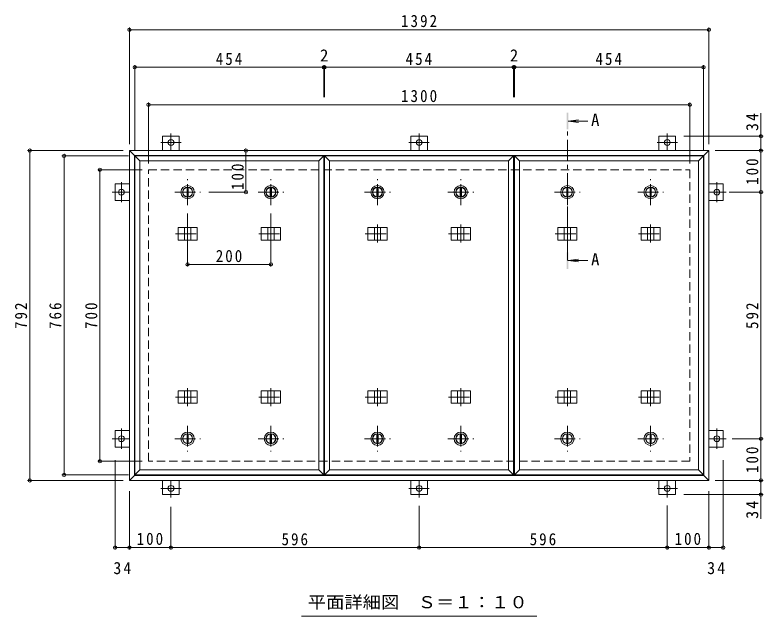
# Model space of a CAD drawing. Units: millimetres at full size, sheet at 1:10. Extents: x -2570 to 2311, y -1962 to 1160.
# Drawn here: x -2058 to -261, y -297 to 1146 of the extents above; entities that cross this region are included whole.
import ezdxf
from ezdxf.enums import TextEntityAlignment as Align

# ---------------------------------------------------------------- set-up
doc = ezdxf.new("R2010")
doc.units = ezdxf.units.MM
doc.header["$LTSCALE"] = 10
doc.header["$PDMODE"] = 32
doc.header["$PDSIZE"] = 8
doc.linetypes.add('CHAIN1', pattern=[8, 5, -1, 1, -1])
doc.linetypes.add('DASHED2', pattern=[3, 2, -1])
for name, color, linetype, lineweight in [('0-1_躯体', 2, 'DASHED2', 9), ('0-2_仕上', 3, 'Continuous', 9), ('0-3_建具', 4, 'Continuous', 9), ('0-5_寸法', 4, 'Continuous', 9), ('0-C', 2, 'Continuous', 9), ('0-E', 3, 'Continuous', 9), ('0-F', 7, 'Continuous', 9)]:
    doc.layers.add(name, color=color, linetype=linetype, lineweight=lineweight)
doc.styles.add('ＭＳ ゴシック', font='')
doc.styles.get('ＭＳ ゴシック').set_extended_font_data('MS Gothic')

msp = doc.modelspace()

# ---------------------------------------------------------------- linework, layer by layer
at = {"layer": '0-1_躯体'}
for p, q in [((-1736.8, 774.52), (-436.8, 774.52)), ((-1736.8, 74.52), (-1736.8, 774.52)), ((-436.8, 774.52), (-436.8, 74.52)), ((-436.8, 74.52), (-1736.8, 74.52))]:
    msp.add_line(p, q, dxfattribs=at)
at = {"layer": '0-2_仕上'}
for p, q in [((-1769.8, 807.52), (-1757.8, 795.52)), ((-1769.8, 807.52), (-1315.8, 807.52)), ((-1769.8, 41.52), (-1769.8, 807.52)), ((-1757.8, 795.52), (-1327.8, 795.52)), ((-1757.8, 53.52), (-1757.8, 795.52)), ((-1327.8, 795.52), (-1315.8, 807.52)), ((-1327.8, 53.52), (-1327.8, 795.52)), ((-1315.8, 41.52), (-1315.8, 807.52)), ((-1313.8, 807.52), (-1301.8, 795.52)), ((-1313.8, 807.52), (-859.8, 807.52)), ((-1313.8, 41.52), (-1313.8, 807.52)), ((-1301.8, 795.52), (-871.8, 795.52)), ((-1301.8, 53.52), (-1301.8, 795.52)), ((-871.8, 795.52), (-859.8, 807.52)), ((-871.8, 53.52), (-871.8, 795.52)), ((-859.8, 41.52), (-859.8, 807.52)), ((-857.8, 807.52), (-845.8, 795.52)), ((-857.8, 807.52), (-403.8, 807.52)), ((-857.8, 41.52), (-857.8, 807.52)), ((-845.8, 795.52), (-415.8, 795.52)), ((-845.8, 53.52), (-845.8, 795.52)), ((-415.8, 795.52), (-403.8, 807.52)), ((-415.8, 53.52), (-415.8, 795.52)), ((-403.8, 41.52), (-403.8, 807.52)), ((-1769.8, 41.52), (-1757.8, 53.52)), ((-1315.8, 41.52), (-1769.8, 41.52)), ((-1313.8, 41.52), (-1301.8, 53.52)), ((-859.8, 41.52), (-1313.8, 41.52)), ((-857.8, 41.52), (-845.8, 53.52)), ((-403.8, 41.52), (-857.8, 41.52))]:
    msp.add_line(p, q, dxfattribs=at)
for points in [[(-1315.8, 41.52), (-1327.8, 53.52), (-1757.8, 53.52)], [(-859.8, 41.52), (-871.8, 53.52), (-1301.8, 53.52)], [(-403.8, 41.52), (-415.8, 53.52), (-845.8, 53.52)]]:
    msp.add_lwpolyline(points, dxfattribs=at)
at = {"layer": '0-3_建具', "color": 2}
for p, q in [((-1782.8, 820.52), (-1770.8, 808.52)), ((-1782.8, 820.52), (-390.8, 820.52)), ((-1782.8, 28.52), (-1782.8, 820.52)), ((-402.8, 808.52), (-390.8, 820.52)), ((-390.8, 820.52), (-390.8, 28.52)), ((-1770.8, 808.52), (-402.8, 808.52)), ((-1770.8, 40.52), (-1770.8, 808.52)), ((-402.8, 40.52), (-402.8, 808.52)), ((-1770.8, 40.52), (-1782.8, 28.52)), ((-402.8, 40.52), (-1770.8, 40.52)), ((-402.8, 40.52), (-390.8, 28.52)), ((-390.8, 28.52), (-1782.8, 28.52))]:
    msp.add_line(p, q, dxfattribs=at)
at = {"layer": '0-3_建具'}
for p, q in [((-1665.89, 635.52), (-1665.89, 605.52)), ((-1665.89, 635.52), (-1619.71, 635.52)), ((-1650.3, 635.52), (-1650.3, 605.52)), ((-1635.3, 635.52), (-1635.3, 605.52)), ((-1619.71, 635.52), (-1619.71, 605.52)), ((-1465.89, 635.52), (-1465.89, 605.52)), ((-1465.89, 635.52), (-1419.71, 635.52)), ((-1450.3, 635.52), (-1450.3, 605.52)), ((-1435.3, 635.52), (-1435.3, 605.52)), ((-1419.71, 635.52), (-1419.71, 605.52)), ((-1209.89, 635.52), (-1209.89, 605.52)), ((-1209.89, 635.52), (-1163.71, 635.52)), ((-1194.3, 635.52), (-1194.3, 605.52)), ((-1179.3, 635.52), (-1179.3, 605.52)), ((-1163.71, 635.52), (-1163.71, 605.52)), ((-1009.89, 635.52), (-1009.89, 605.52)), ((-1009.89, 635.52), (-963.71, 635.52)), ((-994.3, 635.52), (-994.3, 605.52)), ((-979.3, 635.52), (-979.3, 605.52)), ((-963.71, 635.52), (-963.71, 605.52)), ((-753.89, 635.52), (-753.89, 605.52)), ((-753.89, 635.52), (-707.71, 635.52)), ((-738.3, 635.52), (-738.3, 605.52)), ((-723.3, 635.52), (-723.3, 605.52)), ((-707.71, 635.52), (-707.71, 605.52)), ((-553.89, 635.52), (-553.89, 605.52)), ((-553.89, 635.52), (-507.71, 635.52)), ((-538.3, 635.52), (-538.3, 605.52)), ((-523.3, 635.52), (-523.3, 605.52)), ((-507.71, 635.52), (-507.71, 605.52)), ((-1665.89, 605.52), (-1619.71, 605.52)), ((-1465.89, 605.52), (-1419.71, 605.52)), ((-1209.89, 605.52), (-1163.71, 605.52)), ((-1009.89, 605.52), (-963.71, 605.52)), ((-753.89, 605.52), (-707.71, 605.52)), ((-553.89, 605.52), (-507.71, 605.52)), ((-1665.89, 213.52), (-1665.89, 243.52)), ((-1665.89, 243.52), (-1619.71, 243.52)), ((-1650.3, 213.52), (-1650.3, 243.52)), ((-1635.3, 213.52), (-1635.3, 243.52)), ((-1619.71, 213.52), (-1619.71, 243.52)), ((-1465.89, 213.52), (-1465.89, 243.52)), ((-1465.89, 243.52), (-1419.71, 243.52)), ((-1450.3, 213.52), (-1450.3, 243.52)), ((-1435.3, 213.52), (-1435.3, 243.52)), ((-1419.71, 213.52), (-1419.71, 243.52)), ((-1209.89, 213.52), (-1209.89, 243.52)), ((-1209.89, 243.52), (-1163.71, 243.52)), ((-1194.3, 213.52), (-1194.3, 243.52)), ((-1179.3, 213.52), (-1179.3, 243.52)), ((-1163.71, 213.52), (-1163.71, 243.52)), ((-1009.89, 213.52), (-1009.89, 243.52)), ((-1009.89, 243.52), (-963.71, 243.52)), ((-994.3, 213.52), (-994.3, 243.52)), ((-979.3, 213.52), (-979.3, 243.52)), ((-963.71, 213.52), (-963.71, 243.52)), ((-753.89, 213.52), (-753.89, 243.52)), ((-753.89, 243.52), (-707.71, 243.52)), ((-738.3, 213.52), (-738.3, 243.52)), ((-723.3, 213.52), (-723.3, 243.52)), ((-707.71, 213.52), (-707.71, 243.52)), ((-553.89, 213.52), (-553.89, 243.52)), ((-553.89, 243.52), (-507.71, 243.52)), ((-538.3, 213.52), (-538.3, 243.52)), ((-523.3, 213.52), (-523.3, 243.52)), ((-507.71, 213.52), (-507.71, 243.52)), ((-1665.89, 213.52), (-1619.71, 213.52)), ((-1465.89, 213.52), (-1419.71, 213.52)), ((-1209.89, 213.52), (-1163.71, 213.52)), ((-1009.89, 213.52), (-963.71, 213.52)), ((-753.89, 213.52), (-707.71, 213.52)), ((-553.89, 213.52), (-507.71, 213.52))]:
    msp.add_line(p, q, dxfattribs=at)
at = {"layer": '0-3_建具', "linetype": 'CHAIN1'}
for p, q in [((-1642.8, 642.63), (-1642.8, 599.4)), ((-1442.8, 642.63), (-1442.8, 599.4)), ((-1186.8, 642.63), (-1186.8, 599.4)), ((-986.8, 642.63), (-986.8, 599.4)), ((-730.8, 642.63), (-730.8, 599.4)), ((-530.8, 642.63), (-530.8, 599.4)), ((-1672.21, 620.52), (-1613.39, 620.52)), ((-1472.21, 620.52), (-1413.39, 620.52)), ((-1216.21, 620.52), (-1157.39, 620.52)), ((-1016.21, 620.52), (-957.39, 620.52)), ((-760.21, 620.52), (-701.39, 620.52)), ((-560.21, 620.52), (-501.39, 620.52)), ((-1642.8, 206.4), (-1642.8, 249.64)), ((-1442.8, 206.4), (-1442.8, 249.64)), ((-1186.8, 206.4), (-1186.8, 249.64)), ((-986.8, 206.4), (-986.8, 249.64)), ((-730.8, 206.4), (-730.8, 249.64)), ((-530.8, 206.4), (-530.8, 249.64)), ((-1672.21, 228.52), (-1613.39, 228.52)), ((-1472.21, 228.52), (-1413.39, 228.52)), ((-1216.21, 228.52), (-1157.39, 228.52)), ((-1016.21, 228.52), (-957.39, 228.52)), ((-760.21, 228.52), (-701.39, 228.52)), ((-560.21, 228.52), (-501.39, 228.52))]:
    msp.add_line(p, q, dxfattribs=at)
at = {"layer": '0-5_寸法'}
for p, q in [((-728.8, 891.33), (-704.01, 894.6)), ((-728.8, 891.33), (-704.01, 888.07)), ((-728.8, 891.33), (-681.34, 891.33)), ((-728.8, 556.21), (-704.01, 559.47)), ((-728.8, 556.21), (-704.01, 552.95)), ((-728.8, 556.21), (-681.34, 556.21))]:
    msp.add_line(p, q, dxfattribs=at)
at = {"layer": '0-5_寸法', "linetype": 'CHAIN1'}
msp.add_line((-730.8, 556.21), (-730.8, 871.33), dxfattribs=at)
at = {"layer": '0-5_寸法', "color": 7}
msp.add_line((-1369.33, -297.26), (-804.27, -297.26), dxfattribs=at)
at = {"layer": '0-5_寸法'}
for points in [[(-728.8, 911.33), (-732.8, 911.33), (-728.8, 871.33), (-732.8, 871.33)], [(-728.8, 536.21), (-732.8, 536.21), (-728.8, 576.21), (-732.8, 576.21)]]:
    msp.add_solid(points, dxfattribs=at)
at = {"layer": '0-C', "linetype": 'CHAIN1'}
for p, q in [((-1642.8, 689.52), (-1642.8, 751.52)), ((-1442.8, 689.52), (-1442.8, 751.52)), ((-1186.8, 689.52), (-1186.8, 751.52)), ((-986.8, 689.52), (-986.8, 751.52)), ((-730.8, 689.52), (-730.8, 751.52)), ((-530.8, 689.52), (-530.8, 751.52)), ((-1673.8, 720.52), (-1611.8, 720.52)), ((-1473.8, 720.52), (-1411.8, 720.52)), ((-1217.8, 720.52), (-1155.8, 720.52)), ((-1017.8, 720.52), (-955.8, 720.52)), ((-761.8, 720.52), (-699.8, 720.52)), ((-561.8, 720.52), (-499.8, 720.52)), ((-1642.8, 159.52), (-1642.8, 97.52)), ((-1442.8, 159.52), (-1442.8, 97.52)), ((-1186.8, 159.52), (-1186.8, 97.52)), ((-986.8, 159.52), (-986.8, 97.52)), ((-730.8, 159.52), (-730.8, 97.52)), ((-530.8, 159.52), (-530.8, 97.52)), ((-1673.8, 128.52), (-1611.8, 128.52)), ((-1473.8, 128.52), (-1411.8, 128.52)), ((-1217.8, 128.52), (-1155.8, 128.52)), ((-1017.8, 128.52), (-955.8, 128.52)), ((-761.8, 128.52), (-699.8, 128.52)), ((-561.8, 128.52), (-499.8, 128.52))]:
    msp.add_line(p, q, dxfattribs=at)
at = {"layer": '0-C'}
for p, q in [((-1644.3, 731.92), (-1644.3, 709.12)), ((-1641.3, 731.92), (-1641.3, 709.12)), ((-1444.3, 731.92), (-1444.3, 709.12)), ((-1441.3, 731.92), (-1441.3, 709.12)), ((-1188.3, 731.92), (-1188.3, 709.12)), ((-1185.3, 731.92), (-1185.3, 709.12)), ((-988.3, 731.92), (-988.3, 709.12)), ((-985.3, 731.92), (-985.3, 709.12)), ((-732.3, 731.92), (-732.3, 709.12)), ((-729.3, 731.92), (-729.3, 709.12)), ((-532.3, 731.92), (-532.3, 709.12)), ((-529.3, 731.92), (-529.3, 709.12)), ((-1644.3, 117.11), (-1644.3, 139.92)), ((-1641.3, 117.11), (-1641.3, 139.92)), ((-1444.3, 117.11), (-1444.3, 139.92)), ((-1441.3, 117.11), (-1441.3, 139.92)), ((-1188.3, 117.11), (-1188.3, 139.92)), ((-1185.3, 117.11), (-1185.3, 139.92)), ((-988.3, 117.11), (-988.3, 139.92)), ((-985.3, 117.11), (-985.3, 139.92)), ((-732.3, 117.11), (-732.3, 139.92)), ((-729.3, 117.11), (-729.3, 139.92)), ((-532.3, 117.11), (-532.3, 139.92)), ((-529.3, 117.11), (-529.3, 139.92))]:
    msp.add_line(p, q, dxfattribs=at)
for centre, radius in [((-1642.8, 720.52), 16), ((-1642.8, 720.52), 12), ((-1642.8, 720.52), 11.5), ((-1442.8, 720.52), 16), ((-1442.8, 720.52), 12), ((-1442.8, 720.52), 11.5), ((-1186.8, 720.52), 16), ((-1186.8, 720.52), 12), ((-1186.8, 720.52), 11.5), ((-986.8, 720.52), 16), ((-986.8, 720.52), 12), ((-986.8, 720.52), 11.5), ((-730.8, 720.52), 16), ((-730.8, 720.52), 12), ((-730.8, 720.52), 11.5), ((-530.8, 720.52), 16), ((-530.8, 720.52), 12), ((-530.8, 720.52), 11.5), ((-1642.8, 128.52), 16), ((-1442.8, 128.52), 16), ((-1186.8, 128.52), 16), ((-986.8, 128.52), 16), ((-730.8, 128.52), 16), ((-530.8, 128.52), 16), ((-1642.8, 128.52), 12), ((-1642.8, 128.52), 11.5), ((-1442.8, 128.52), 12), ((-1442.8, 128.52), 11.5), ((-1186.8, 128.52), 12), ((-1186.8, 128.52), 11.5), ((-986.8, 128.52), 12), ((-986.8, 128.52), 11.5), ((-730.8, 128.52), 12), ((-730.8, 128.52), 11.5), ((-530.8, 128.52), 12), ((-530.8, 128.52), 11.5)]:
    msp.add_circle(centre, radius, dxfattribs=at)
at = {"layer": '0-E'}
for p, q in [((-1702.8, 854.72), (-1662.8, 854.72)), ((-1702.8, 854.72), (-1702.8, 820.52)), ((-1662.8, 854.72), (-1662.8, 820.52)), ((-1106.8, 854.72), (-1066.8, 854.72)), ((-1106.8, 854.72), (-1106.8, 820.52)), ((-1066.8, 854.72), (-1066.8, 820.52)), ((-510.8, 854.72), (-470.8, 854.72)), ((-510.8, 854.72), (-510.8, 820.52)), ((-470.8, 854.72), (-470.8, 820.52)), ((-1817, 700.52), (-1817, 740.52)), ((-1817, 740.52), (-1782.8, 740.52)), ((-356.6, 740.52), (-390.8, 740.52)), ((-356.6, 740.52), (-356.6, 700.52)), ((-1817, 700.52), (-1782.8, 700.52)), ((-356.6, 700.52), (-390.8, 700.52)), ((-1817, 108.52), (-1817, 148.52)), ((-1817, 148.52), (-1782.8, 148.52)), ((-356.6, 148.52), (-390.8, 148.52)), ((-356.6, 148.52), (-356.6, 108.52)), ((-1817, 108.52), (-1782.8, 108.52)), ((-356.6, 108.52), (-390.8, 108.52)), ((-1702.8, -5.68), (-1702.8, 28.52)), ((-1662.8, -5.68), (-1662.8, 28.52)), ((-1106.8, -5.68), (-1106.8, 28.52)), ((-1066.8, -5.68), (-1066.8, 28.52)), ((-510.8, -5.68), (-510.8, 28.52)), ((-470.8, -5.68), (-470.8, 28.52)), ((-1662.8, -5.68), (-1702.8, -5.68)), ((-1066.8, -5.68), (-1106.8, -5.68)), ((-470.8, -5.68), (-510.8, -5.68))]:
    msp.add_line(p, q, dxfattribs=at)
at = {"layer": '0-E', "linetype": 'CHAIN1'}
for p, q in [((-1682.8, 861.69), (-1682.8, 820.52)), ((-1086.8, 861.69), (-1086.8, 820.52)), ((-490.8, 861.69), (-490.8, 820.52)), ((-1658.42, 839.72), (-1707.18, 839.72)), ((-1062.42, 839.72), (-1111.18, 839.72)), ((-466.42, 839.72), (-515.18, 839.72)), ((-1802, 744.89), (-1802, 696.14)), ((-371.6, 696.14), (-371.6, 744.89)), ((-1823.97, 720.52), (-1782.8, 720.52)), ((-349.63, 720.52), (-390.8, 720.52)), ((-1802, 152.89), (-1802, 104.14)), ((-371.6, 104.14), (-371.6, 152.89)), ((-1823.97, 128.52), (-1782.8, 128.52)), ((-349.63, 128.52), (-390.8, 128.52)), ((-1682.8, -12.66), (-1682.8, 28.52)), ((-1086.8, -12.66), (-1086.8, 28.52)), ((-490.8, -12.66), (-490.8, 28.52)), ((-1707.18, 9.32), (-1658.42, 9.32)), ((-1111.18, 9.32), (-1062.42, 9.32)), ((-515.18, 9.32), (-466.42, 9.32))]:
    msp.add_line(p, q, dxfattribs=at)
at = {"layer": '0-E'}
for centre in [(-1682.8, 839.72), (-1086.8, 839.72), (-490.8, 839.72), (-1802, 720.52), (-371.6, 720.52), (-1802, 128.52), (-371.6, 128.52), (-1682.8, 9.32), (-1086.8, 9.32), (-490.8, 9.32)]:
    msp.add_circle(centre, 7, dxfattribs=at)
at = {"layer": '0-F'}
for p, q in [((-1782.8, 835.52), (-1782.8, 1115.52)), ((-390.8, 835.52), (-390.8, 1115.52)), ((-1782.8, 1110.52), (-390.8, 1110.52)), ((-1769.8, 822.52), (-1769.8, 1025.52)), ((-403.8, 822.52), (-403.8, 1025.52)), ((-1769.8, 1020.52), (-1315.8, 1020.52)), ((-1315.8, 1023.52), (-1315.8, 948.26)), ((-1315.8, 1020.52), (-1313.8, 1020.52)), ((-1313.8, 1023.52), (-1313.8, 948.26)), ((-1313.8, 1020.52), (-859.8, 1020.52)), ((-859.8, 1023.52), (-859.8, 948.26)), ((-859.8, 1020.52), (-857.8, 1020.52)), ((-857.8, 1023.52), (-857.8, 948.26)), ((-857.8, 1020.52), (-403.8, 1020.52)), ((-1736.8, 789.52), (-1736.8, 935.52)), ((-436.8, 789.52), (-436.8, 935.52)), ((-1736.8, 930.52), (-436.8, 930.52)), ((-265.82, 854.72), (-265.82, 909.9)), ((-260.82, 854.72), (-450.8, 854.72)), ((-265.82, 820.52), (-265.82, 854.72)), ((-1797.8, 820.52), (-2027.06, 820.52)), ((-2022.06, 28.52), (-2022.06, 820.52)), ((-1502.88, 820.52), (-1502.88, 720.52)), ((-375.8, 820.52), (-260.82, 820.52)), ((-265.82, 720.52), (-265.82, 820.52)), ((-1784.8, 807.52), (-1944.59, 807.52)), ((-1939.59, 41.52), (-1939.59, 807.52)), ((-1751.8, 774.52), (-1858.42, 774.52)), ((-1853.42, 74.52), (-1853.42, 774.52)), ((-1499.88, 720.52), (-1591.8, 720.52)), ((-341.87, 720.52), (-260.82, 720.52)), ((-265.82, 128.52), (-265.82, 720.52)), ((-1642.8, 544.22), (-1642.8, 669.52)), ((-1442.8, 544.22), (-1442.8, 669.52)), ((-1642.8, 547.22), (-1442.8, 547.22)), ((-335.28, 128.52), (-260.82, 128.52)), ((-265.82, 28.52), (-265.82, 128.52)), ((-1751.8, 74.52), (-1858.42, 74.52)), ((-1817, -137.85), (-1817, 77.31)), ((-356.6, -137.85), (-356.6, 77.31)), ((-1784.8, 41.52), (-1944.59, 41.52)), ((-1797.8, 28.52), (-2027.06, 28.52)), ((-375.8, 28.52), (-260.82, 28.52)), ((-265.82, 28.52), (-265.82, -5.68)), ((-1782.8, 2.31), (-1782.8, -137.85)), ((-390.8, 2.31), (-390.8, -137.85)), ((-260.82, -5.68), (-450.8, -5.68)), ((-265.82, -5.68), (-265.82, -63.63)), ((-1682.8, -34.99), (-1682.8, -137.85)), ((-1086.8, -135.85), (-1086.8, -32.66)), ((-490.8, -31.62), (-490.8, -137.85)), ((-1817, -132.85), (-1782.8, -132.85)), ((-1782.8, -132.85), (-1682.8, -132.85)), ((-1682.8, -132.85), (-1086.8, -132.85)), ((-1086.8, -132.85), (-490.8, -132.85)), ((-490.8, -132.85), (-390.8, -132.85)), ((-390.8, -132.85), (-356.6, -132.85))]:
    msp.add_line(p, q, dxfattribs=at)
for p in [(-1782.8, 1110.52), (-390.8, 1110.52), (-1769.8, 1020.52), (-1315.8, 1020.52), (-1313.8, 1020.52), (-859.8, 1020.52), (-857.8, 1020.52), (-403.8, 1020.52), (-1736.8, 930.52), (-436.8, 930.52), (-265.82, 854.72), (-2022.06, 820.52), (-1939.59, 807.52), (-1502.88, 820.52), (-265.82, 820.52), (-1853.42, 774.52), (-1502.88, 720.52), (-265.82, 720.52), (-1642.8, 547.22), (-1442.8, 547.22), (-265.82, 128.52), (-1853.42, 74.52), (-1939.59, 41.52), (-2022.06, 28.52), (-265.82, 28.52), (-265.82, -5.68), (-1817, -132.85), (-1782.8, -132.85), (-1682.8, -132.85), (-1086.8, -132.85), (-490.8, -132.85), (-390.8, -132.85), (-356.6, -132.85)]:
    msp.add_point(p, dxfattribs=at)

# ---------------------------------------------------------------- texts
at = {"layer": '0-5_寸法', "color": 2, "style": 'ＭＳ ゴシック'}
for p in [(-673.77, 870.94), (-673.77, 535.81)]:
    msp.add_text('A', height=29.33, dxfattribs=at).set_placement(p, align=Align.BOTTOM_LEFT)
at = {"layer": '0-5_寸法', "color": 2, "style": 'ＭＳ ゴシック', "width": 1.1}
msp.add_text('平面詳細図\u3000Ｓ＝１：１０', height=29.33, dxfattribs=at).set_placement((-1354.3, -287.45), align=Align.BOTTOM_LEFT)
at = {"layer": '0-F', "color": 2, "style": 'ＭＳ ゴシック'}
for p in [(-1324.8, 1025.52), (-868.8, 1025.52)]:
    msp.add_text('2', height=29.33, dxfattribs=at).set_placement(p, align=Align.BOTTOM_LEFT)
at = {"layer": '0-F', "color": 2, "char_height": 29.33, "attachment_point": 7, "style": 'ＭＳ ゴシック'}
for s, insert in [('\\T1.28;\\W0.9;1392', (-1130.55, 1116.52)), ('\\T1.27;\\W0.9;454', (-1575.3, 1025.52)), ('\\T1.27;\\W0.9;454', (-1119.3, 1025.52)), ('\\T1.27;\\W0.9;454', (-663.3, 1025.52)), ('\\T1.28;\\W0.9;1300', (-1130.55, 936.52)), ('\\T1.27;\\W0.9;200', (-1575.3, 552.22)), ('\\T1.27;\\W0.9;100', (-1765.3, -126.85)), ('\\T1.27;\\W0.9;596', (-1417.3, -127.85)), ('\\T1.27;\\W0.9;596', (-821.3, -127.85)), ('\\T1.27;\\W0.9;100', (-473.3, -126.85)), ('\\T1.27;\\W0.95;34', (-1821.15, -197.07)), ('\\T1.27;\\W0.95;34', (-394.95, -197.07))]:
    msp.add_mtext(s, dxfattribs=dict(at, insert=insert))
at = {"layer": '0-F', "color": 2, "char_height": 29.33, "attachment_point": 7, "rotation": 90, "style": 'ＭＳ ゴシック'}
for s, insert in [('\\T1.27;\\W0.95;34', (-271.82, 867.4)), ('\\T1.27;\\W0.9;100', (-271.82, 738.02)), ('\\T1.27;\\W0.9;100', (-1507.88, 725.61)), ('\\T1.27;\\W0.9;792', (-2028.06, 392.02)), ('\\T1.27;\\W0.9;766', (-1945.59, 392.02)), ('\\T1.27;\\W0.9;700', (-1859.42, 392.02)), ('\\T1.27;\\W0.9;592', (-271.82, 392.02)), ('\\T1.27;\\W0.9;100', (-271.82, 46.02)), ('\\T1.27;\\W0.95;34', (-271.82, -63.63))]:
    msp.add_mtext(s, dxfattribs=dict(at, insert=insert))

doc.saveas('drawing.dxf')
